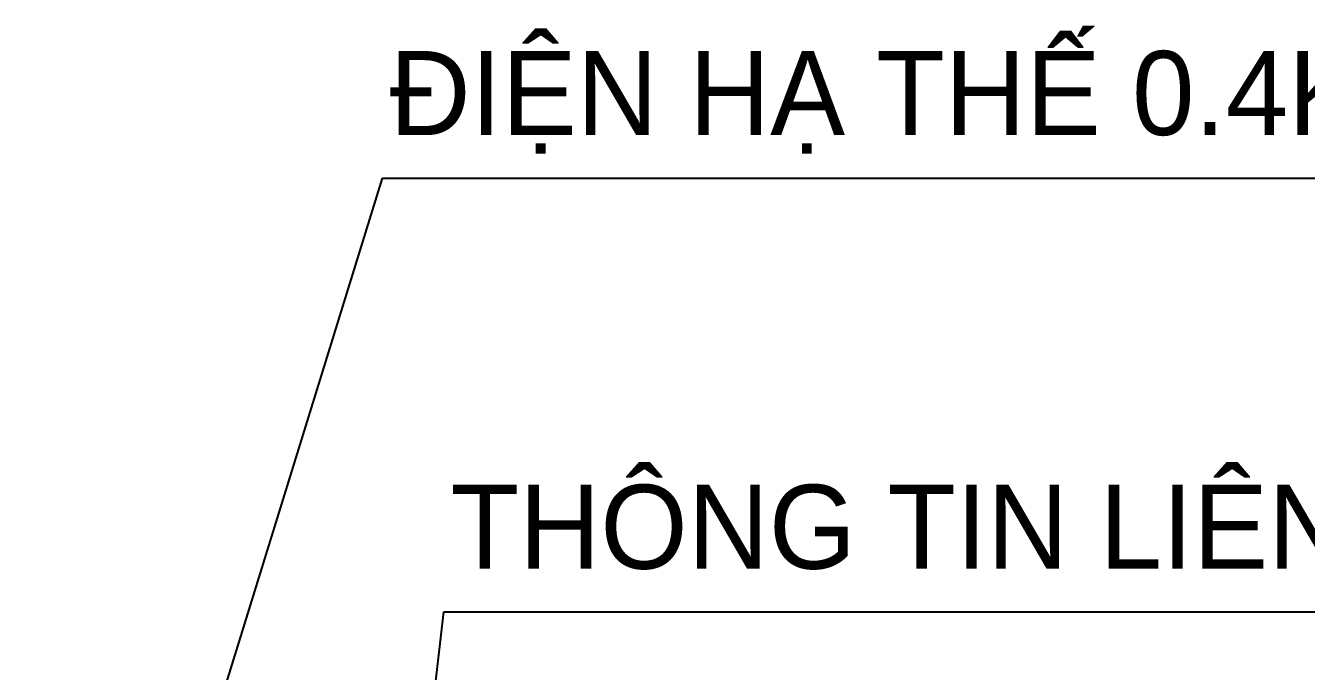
# Model space of a CAD drawing. Header units: millimetres. Extents: x 563079 to 571925, y 2063830 to 2067381.
# Drawn here: x 570762.52 to 570785.4, y 2066929.2 to 2066940.73 of the extents above; entities that cross this region are included whole.
import ezdxf

# ---------------------------------------------------------------- set-up
doc = ezdxf.new("R2010")
doc.units = ezdxf.units.MM
doc.header["$MEASUREMENT"] = 0
doc.layers.add('MC', color=7, linetype='Continuous')
doc.styles.add('KTEN', font='')
doc.styles.add('TIEUDE', font='', dxfattribs={"width": 0.8})
doc.styles.get('KTEN').set_extended_font_data('.VnAvantH')
doc.styles.get('TIEUDE').set_extended_font_data('.VnAvantH')
doc.dimstyles.new('DIM3', dxfattribs={"dimscale": 1.2, "dimtxt": 1.2, "dimasz": 0.4, "dimexe": 0, "dimexo": 0, "dimgap": 0.3, "dimtad": 1, "dimzin": 0, "dimdsep": 46, "dimtxsty": 'TIEUDE', "dimblk1": 'BOXFILLED', "dimblk2": 'BOXFILLED', "dimsah": 1, "dimcen": 0.09, "dimdle": 0.8, "dimclrd": 9, "dimclre": 9, "dimclrt": 7, "dimadec": 1, "dimazin": 0, "dimtfac": 1, "dimtmove": 2, "dimatfit": 3, "dimldrblk": 'BOXFILLED', "dimfxl": 1, "dimtolj": 1, "dimtzin": 0, "dimarcsym": 0})

# ---------------------------------------------------------------- blocks, each defined once
blk = doc.blocks.new('_BoxFilled')
at = {"color": 0, "linetype": 'ByBlock', "lineweight": -2}
blk.add_line((-0.5, 0), (-1, 0), dxfattribs=at)
at = {"color": 0, "linetype": 'ByBlock'}
blk.add_solid([(-0.5, 0.5), (0.5, 0.5), (-0.5, -0.5), (0.5, -0.5)], dxfattribs=at)

msp = doc.modelspace()

# ---------------------------------------------------------------- texts
at = {"layer": 'MC', "style": 'KTEN'}
for s, p in [('®iÖn h¹ thÕ 0.4kv', (570769.02055, 2066938.77362)), ('Th«ng tin liªn l¹c', (570770.11225, 2066931.02856))]:
    msp.add_text(s, height=1.5, dxfattribs=at).set_placement(p)

# ---------------------------------------------------------------- leaders
at = {"layer": 'MC', "color": 9}
for points in [[(570762.52119, 2066917.40427), (570768.89756, 2066938.00207), (570787.15138, 2066938.00207)], [(570767.42613, 2066908.30066), (570769.98926, 2066930.25701), (570790.19582, 2066930.25701)]]:
    msp.add_leader(points, dimstyle='DIM3', override={"dimasz": 1.5, "dimgap": 0.3, "dimtad": 0}, dxfattribs=at)

doc.saveas('drawing.dxf')
